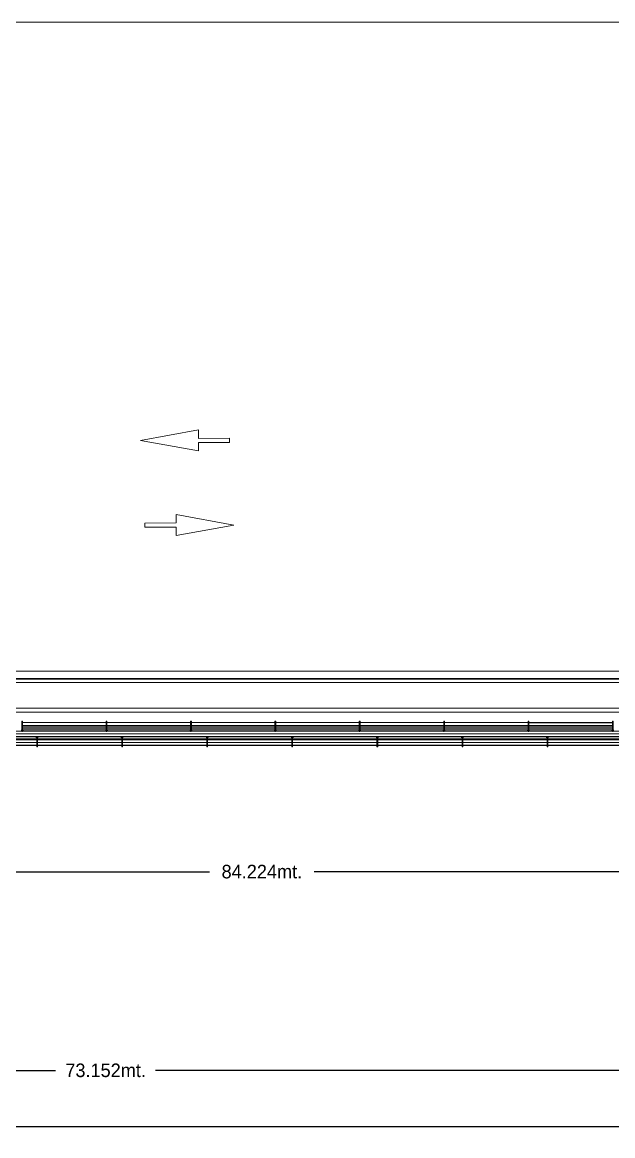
# Model space of a CAD drawing. Header units: metres. Extents: x -55 to 260, y -121 to 64.
# Drawn here: x 131.16 to 152.08, y -115.42 to -75.96 of the extents above; entities that cross this region are included whole.
import ezdxf

# ---------------------------------------------------------------- set-up
doc = ezdxf.new("R2010")
doc.units = ezdxf.units.M
for name, color, linetype, lineweight in [('0-1', 7, 'Continuous', 5), ('31COTAS', 1, 'Continuous', 5), ('46BANQ-1', 253, 'Continuous', 5), ('47VEGET-1', 253, 'Continuous', 5), ('55BARANDAL-1', 253, 'Continuous', 5), ('70LINEA-1', 254, 'Continuous', 5), ('70LINEA-6', 253, 'Continuous', 5)]:
    doc.layers.add(name, color=color, linetype=linetype, lineweight=lineweight)
doc.dimstyles.get("Standard").update_dxf_attribs({"dimtxt": 0.48, "dimasz": 0.18, "dimexe": 0, "dimexo": 0, "dimgap": 0.09, "dimtad": 0, "dimtih": 1, "dimtoh": 1, "dimdec": 3, "dimzin": 0, "dimdsep": 46, "dimtxsty": 'Standard', "dimcen": 0.09, "dimadec": 0, "dimazin": 0, "dimtfac": 1, "dimtdec": 4, "dimtofl": 0, "dimtmove": 0, "dimatfit": 3, "dimfxl": 1, "dimtolj": 1, "dimtzin": 0, "dimarcsym": 0})

# ---------------------------------------------------------------- blocks, each defined once
blk = doc.blocks.new('Street Paint - Arrow - Arrow-V285-A1 _ A700')
at = {"layer": '70LINEA-1'}
for p, q in [((138.657, -93.778), (136.606, -93.403)), ((136.606, -93.403), (136.607, -93.703)), ((136.606, -93.403), (138.657, -93.778)), ((136.606, -93.403), (136.606, -93.403)), ((136.607, -93.703), (135.507, -93.705)), ((135.507, -93.705), (136.607, -93.703)), ((135.507, -93.705), (135.507, -93.85)), ((135.507, -93.705), (135.507, -93.705)), ((135.507, -93.85), (136.607, -93.848)), ((136.607, -93.848), (136.608, -94.153)), ((136.608, -94.153), (138.657, -93.778)), ((138.657, -93.778), (138.657, -93.778))]:
    blk.add_line(p, q, dxfattribs=at)
blk = doc.blocks.new('Street Paint - Arrow - Arrow-V286-A1 _ A700')
at = {"layer": '70LINEA-1'}
for p, q in [((135.349, -90.777), (137.399, -90.401)), ((137.399, -90.402), (135.349, -90.777)), ((137.399, -90.401), (137.399, -90.402)), ((137.399, -90.706), (137.399, -90.402)), ((138.499, -90.704), (137.399, -90.706)), ((137.399, -90.706), (138.499, -90.704)), ((138.499, -90.849), (138.499, -90.704)), ((138.499, -90.704), (138.499, -90.704)), ((135.349, -90.777), (137.4, -91.152)), ((135.349, -90.777), (135.349, -90.777)), ((137.399, -90.851), (138.499, -90.849)), ((137.4, -91.152), (137.399, -90.851))]:
    blk.add_line(p, q, dxfattribs=at)
blk = doc.blocks.new('Railing - Wire Post - Chainlink 2-V326-A1 _ A700')
at = {"layer": '55BARANDAL-1'}
for p, q in [((-0.331, 0.012), (-0.323, 0.012)), ((-0.331, 0.012), (-0.331, -0.013)), ((-0.323, 0.012), (-0.317, 0.012)), ((-0.317, 0.012), (-0.311, 0.012)), ((-0.311, 0.012), (-0.304, 0.012)), ((-0.304, 0.012), (-0.304, -0.013)), ((0.013, 0.012), (-0.304, 0.012)), ((0.013, -0.013), (0.013, 0.012)), ((-0.331, -0.013), (-0.323, -0.013)), ((-0.323, -0.013), (-0.317, -0.013)), ((-0.317, -0.013), (-0.311, -0.013)), ((-0.311, -0.013), (-0.304, -0.013)), ((0.013, -0.013), (-0.304, -0.013))]:
    blk.add_line(p, q, dxfattribs=at)
for radius, start, end in [(0.0301, 206.3748, 2.2872), (0.0301, 206.3748, 2.2872), (0.0301, 2.2872, 148.7371), (0.0301, 2.2872, 148.7371), (0.0251, 45, 150), (0.0251, 45, 150), (0.0251, 90, 148.3274), (0.0251, 270, 90), (0.0251, 0, 44.9925), (0.0251, 0, 44.9925), (0.0251, 315.0075, 0), (0.0251, 315.0075, 0), (0.0301, 336.8856, 2.2872), (0.0301, 336.8856, 2.2872), (0.0301, 336.8856, 2.2872), (0.0301, 336.8856, 2.2872), (0.0301, 336.8856, 2.2872), (0.0301, 336.8856, 2.2872), (0.0301, 336.8856, 2.2872), (0.0301, 336.8856, 2.2872), (0.0301, 336.8856, 2.2872), (0.0301, 336.8856, 2.2872), (0.0301, 2.2872, 16.9322), (0.0301, 2.2872, 16.9322), (0.0301, 2.2872, 16.9322), (0.0301, 2.2872, 16.9322), (0.0301, 2.2872, 16.9322), (0.0301, 2.2872, 16.9322), (0.0301, 2.2872, 16.9322), (0.0301, 2.2872, 16.9322), (0.0301, 2.2872, 16.9322), (0.0301, 2.2872, 16.9322), (0.0251, 210, 315), (0.0251, 210, 315), (0.0251, 211.6726, 270)]:
    blk.add_arc((0, 0), radius, start, end, dxfattribs=at)
blk = doc.blocks.new('Railing - Railing-8511726-A1 _ A700')
at = {"layer": '55BARANDAL-1'}
for p, q in [((240.175, -101.274), (20.175, -101.274)), ((128.681, -101.329), (131.67, -101.329)), ((131.67, -101.38), (128.681, -101.38)), ((128.681, -101.384), (131.67, -101.384)), ((131.695, -101.329), (134.683, -101.329)), ((134.683, -101.38), (131.695, -101.38)), ((131.695, -101.384), (134.683, -101.384)), ((134.708, -101.329), (137.697, -101.329)), ((137.697, -101.38), (134.708, -101.38)), ((134.708, -101.384), (137.697, -101.384)), ((137.722, -101.329), (140.711, -101.329)), ((140.711, -101.38), (137.722, -101.38)), ((137.722, -101.384), (140.711, -101.384)), ((140.736, -101.329), (143.724, -101.329)), ((143.724, -101.38), (140.736, -101.38)), ((140.736, -101.384), (143.724, -101.384)), ((143.749, -101.329), (146.738, -101.329)), ((146.738, -101.38), (143.749, -101.38)), ((143.749, -101.384), (146.738, -101.384)), ((146.763, -101.329), (149.752, -101.329)), ((149.752, -101.38), (146.763, -101.38)), ((146.763, -101.384), (149.752, -101.384)), ((149.777, -101.329), (152.766, -101.329)), ((152.766, -101.38), (149.777, -101.38)), ((149.777, -101.384), (152.766, -101.384)), ((131.67, -101.48), (128.681, -101.48)), ((128.681, -101.484), (131.67, -101.484)), ((131.67, -101.58), (128.681, -101.58)), ((128.681, -101.584), (131.67, -101.584)), ((134.683, -101.48), (131.695, -101.48)), ((131.695, -101.484), (134.683, -101.484)), ((134.683, -101.58), (131.695, -101.58)), ((131.695, -101.584), (134.683, -101.584)), ((137.697, -101.48), (134.708, -101.48)), ((134.708, -101.484), (137.697, -101.484)), ((137.697, -101.58), (134.708, -101.58)), ((134.708, -101.584), (137.697, -101.584)), ((140.711, -101.48), (137.722, -101.48)), ((137.722, -101.484), (140.711, -101.484)), ((140.711, -101.58), (137.722, -101.58)), ((137.722, -101.584), (140.711, -101.584)), ((143.724, -101.48), (140.736, -101.48)), ((140.736, -101.484), (143.724, -101.484)), ((143.724, -101.58), (140.736, -101.58)), ((140.736, -101.584), (143.724, -101.584)), ((146.738, -101.48), (143.749, -101.48)), ((143.749, -101.484), (146.738, -101.484)), ((146.738, -101.58), (143.749, -101.58)), ((143.749, -101.584), (146.738, -101.584)), ((149.752, -101.48), (146.763, -101.48)), ((146.763, -101.484), (149.752, -101.484)), ((149.752, -101.58), (146.763, -101.58)), ((146.763, -101.584), (149.752, -101.584)), ((152.766, -101.48), (149.777, -101.48)), ((149.777, -101.484), (152.766, -101.484)), ((152.766, -101.58), (149.777, -101.58)), ((149.777, -101.584), (152.766, -101.584))]:
    blk.add_line(p, q, dxfattribs=at)
at = {"rotation": 90}
for p in [(131.682, -101.302), (134.696, -101.302), (137.71, -101.302), (140.723, -101.302), (143.737, -101.302), (146.751, -101.302), (149.764, -101.302)]:
    blk.add_blockref('Railing - Wire Post - Chainlink 2-V326-A1 _ A700', p, dxfattribs=at)
blk = doc.blocks.new('Practice Rain Ditch - Practice Rain Ditch-8556337-A1 _ A700')
at = {"layer": '70LINEA-1'}
for p, q in [((20.175, -99.21), (191.593, -99.212)), ((191.593, -99.227), (20.175, -99.258)), ((191.593, -99.362), (20.175, -99.36)), ((195.315, -100.262), (20.175, -100.26)), ((195.315, -100.412), (20.175, -100.41))]:
    blk.add_line(p, q, dxfattribs=at)
blk = doc.blocks.new('Railing - Wire Post - Chainlink 2-V365-A1 _ A700')
at = {"layer": '55BARANDAL-1'}
for p, q in [((-0.331, 0.012), (-0.317, 0.012)), ((-0.331, 0.012), (-0.331, -0.013)), ((-0.317, 0.012), (-0.311, 0.012)), ((-0.311, 0.012), (-0.304, 0.012)), ((-0.304, 0.012), (-0.304, -0.013)), ((0.013, 0.012), (-0.304, 0.012)), ((0.013, -0.013), (0.013, 0.012)), ((-0.331, -0.013), (-0.317, -0.013)), ((-0.317, -0.013), (-0.311, -0.013)), ((-0.311, -0.013), (-0.304, -0.013)), ((0.013, -0.013), (-0.304, -0.013))]:
    blk.add_line(p, q, dxfattribs=at)
for radius, start, end in [(0.0301, 206.3748, 2.2872), (0.0301, 206.3748, 2.2872), (0.0301, 2.2872, 148.7371), (0.0301, 2.2872, 148.7371), (0.0251, 0, 150), (0.0251, 0, 150), (0.0251, 210, 0), (0.0251, 210, 0), (0.0251, 90, 148.3274), (0.0251, 270, 90), (0.0301, 336.8856, 2.2872), (0.0301, 336.8856, 2.2872), (0.0301, 336.8856, 2.2872), (0.0301, 336.8856, 2.2872), (0.0301, 336.8856, 2.2872), (0.0301, 336.8856, 2.2872), (0.0301, 336.8856, 2.2872), (0.0301, 336.8856, 2.2872), (0.0301, 336.8856, 2.2872), (0.0301, 2.2872, 16.9322), (0.0301, 2.2872, 16.9322), (0.0301, 2.2872, 16.9322), (0.0301, 2.2872, 16.9322), (0.0301, 2.2872, 16.9322), (0.0301, 2.2872, 16.9322), (0.0301, 2.2872, 16.9322), (0.0301, 2.2872, 16.9322), (0.0301, 2.2872, 16.9322), (0.0251, 211.6726, 270)]:
    blk.add_arc((0, 0), radius, start, end, dxfattribs=at)
blk = doc.blocks.new('Railing - Wire Post - Chainlink 2-V378-A1 _ A700')
at = {"layer": '55BARANDAL-1'}
for p, q in [((-0.331, 0.012), (-0.317, 0.012)), ((-0.331, 0.012), (-0.331, -0.013)), ((-0.317, 0.012), (-0.311, 0.012)), ((-0.311, 0.012), (-0.304, 0.012)), ((-0.304, 0.012), (-0.304, -0.013)), ((0.013, 0.012), (-0.304, 0.012)), ((0.013, -0.013), (0.013, 0.012)), ((-0.331, -0.013), (-0.317, -0.013)), ((-0.317, -0.013), (-0.311, -0.013)), ((-0.311, -0.013), (-0.304, -0.013)), ((0.013, -0.013), (-0.304, -0.013))]:
    blk.add_line(p, q, dxfattribs=at)
for radius, start, end in [(0.0301, 206.3748, 2.2872), (0.0301, 206.3748, 2.2872), (0.0301, 2.2872, 148.7371), (0.0301, 2.2872, 148.7371), (0.0251, 0, 150), (0.0251, 0, 150), (0.0251, 210, 0), (0.0251, 90, 148.3274), (0.0251, 270, 90), (0.0251, 330, 0), (0.0301, 336.8856, 2.2872), (0.0301, 336.8856, 2.2872), (0.0301, 336.8856, 2.2872), (0.0301, 336.8856, 2.2872), (0.0301, 336.8856, 2.2872), (0.0301, 336.8856, 2.2872), (0.0301, 336.8856, 2.2872), (0.0301, 336.8856, 2.2872), (0.0301, 336.8856, 2.2872), (0.0301, 2.2872, 16.9322), (0.0301, 2.2872, 16.9322), (0.0301, 2.2872, 16.9322), (0.0301, 2.2872, 16.9322), (0.0301, 2.2872, 16.9322), (0.0301, 2.2872, 16.9322), (0.0301, 2.2872, 16.9322), (0.0301, 2.2872, 16.9322), (0.0301, 2.2872, 16.9322), (0.0251, 216.8332, 270), (0.0251, 225, 315)]:
    blk.add_arc((0, 0), radius, start, end, dxfattribs=at)
blk = doc.blocks.new('Railing - Railing-8574736-A1 _ A700')
at = {"layer": '55BARANDAL-1'}
for p, q in [((134.135, -100.776), (131.172, -100.776)), ((131.172, -100.78), (134.135, -100.78)), ((134.135, -100.876), (131.172, -100.876)), ((131.172, -100.88), (134.135, -100.88)), ((134.135, -100.976), (131.172, -100.976)), ((131.172, -100.98), (134.135, -100.98)), ((137.124, -100.776), (134.16, -100.776)), ((134.16, -100.78), (137.124, -100.78)), ((137.124, -100.876), (134.16, -100.876)), ((134.16, -100.88), (137.124, -100.88)), ((137.124, -100.976), (134.16, -100.976)), ((134.16, -100.98), (137.124, -100.98)), ((140.112, -100.776), (137.15, -100.776)), ((137.15, -100.78), (140.112, -100.78)), ((140.112, -100.876), (137.15, -100.876)), ((137.15, -100.88), (140.112, -100.88)), ((140.112, -100.976), (137.15, -100.976)), ((137.15, -100.98), (140.112, -100.98)), ((143.1, -100.776), (140.137, -100.776)), ((140.137, -100.78), (143.1, -100.78)), ((143.1, -100.876), (140.137, -100.876)), ((140.137, -100.88), (143.1, -100.88)), ((143.1, -100.976), (140.137, -100.976)), ((140.137, -100.98), (143.1, -100.98)), ((146.088, -100.776), (143.125, -100.776)), ((143.125, -100.78), (146.088, -100.78)), ((146.088, -100.876), (143.125, -100.876)), ((143.125, -100.88), (146.088, -100.88)), ((146.088, -100.976), (143.125, -100.976)), ((143.125, -100.98), (146.088, -100.98)), ((149.076, -100.777), (146.113, -100.776)), ((146.113, -100.78), (149.076, -100.781)), ((149.076, -100.877), (146.113, -100.876)), ((146.113, -100.88), (149.076, -100.881)), ((149.076, -100.977), (146.113, -100.976)), ((146.113, -100.98), (149.076, -100.981)), ((152.064, -100.777), (149.101, -100.777)), ((149.101, -100.781), (152.064, -100.781)), ((152.064, -100.877), (149.101, -100.877)), ((149.101, -100.881), (152.064, -100.881)), ((152.064, -100.977), (149.101, -100.977)), ((149.101, -100.981), (152.064, -100.981)), ((-33.162, -101.076), (229.742, -101.091)), ((134.135, -101.03), (131.172, -101.03)), ((137.124, -101.03), (134.16, -101.03)), ((140.112, -101.031), (137.15, -101.03)), ((143.1, -101.031), (140.137, -101.031)), ((146.088, -101.031), (143.125, -101.031)), ((149.076, -101.031), (146.113, -101.031)), ((152.064, -101.031), (149.101, -101.031))]:
    blk.add_line(p, q, dxfattribs=at)
at = {"extrusion": (0, 0, -1), "zscale": -1, "rotation": 270.0033261339385}
for name, p in [('Railing - Wire Post - Chainlink 2-V365-A1 _ A700', (-131.16, -101.058)), ('Railing - Wire Post - Chainlink 2-V365-A1 _ A700', (-134.148, -101.058)), ('Railing - Wire Post - Chainlink 2-V378-A1 _ A700', (-137.136, -101.058)), ('Railing - Wire Post - Chainlink 2-V365-A1 _ A700', (-140.124, -101.058)), ('Railing - Wire Post - Chainlink 2-V365-A1 _ A700', (-143.112, -101.058)), ('Railing - Wire Post - Chainlink 2-V365-A1 _ A700', (-146.1, -101.058)), ('Railing - Wire Post - Chainlink 2-V365-A1 _ A700', (-149.089, -101.059)), ('Railing - Wire Post - Chainlink 2-V365-A1 _ A700', (-152.077, -101.059))]:
    blk.add_blockref(name, p, dxfattribs=at)
blk = doc.blocks.new('22011_AR_rvt-1-A1 _ A700')
at = {"layer": '46BANQ-1'}
for p, q in [((130.172, -75.96), (140.172, -75.96)), ((140.172, -75.96), (150.172, -75.96)), ((150.172, -75.96), (160.172, -75.96)), ((140.172, -98.96), (130.172, -98.96)), ((150.172, -98.96), (140.172, -98.96)), ((160.172, -98.96), (150.172, -98.96))]:
    blk.add_line(p, q, dxfattribs=at)
at = {"layer": '70LINEA-1'}
for p, q in [((166.624, -75.96), (16.256, -75.96)), ((20.175, -98.96), (191.589, -98.96)), ((131.172, -100.927), (134.135, -100.927)), ((134.16, -100.927), (137.124, -100.927)), ((137.15, -100.927), (140.112, -100.927)), ((140.137, -100.927), (143.1, -100.927)), ((143.125, -100.927), (146.088, -100.927)), ((146.113, -100.927), (149.076, -100.928)), ((149.101, -100.928), (152.064, -100.928)), ((195.535, -101.184), (20.175, -101.174))]:
    blk.add_line(p, q, dxfattribs=at)
at = {"layer": '47VEGET-1'}
for name in ['Street Paint - Arrow - Arrow-V286-A1 _ A700', 'Street Paint - Arrow - Arrow-V285-A1 _ A700']:
    blk.add_blockref(name, (0, 0), dxfattribs=at)
at = {"layer": '55BARANDAL-1'}
for name in ['Railing - Railing-8574736-A1 _ A700', 'Railing - Railing-8511726-A1 _ A700']:
    blk.add_blockref(name, (0, 0), dxfattribs=at)
at = {"layer": '70LINEA-6'}
blk.add_blockref('Practice Rain Ditch - Practice Rain Ditch-8556337-A1 _ A700', (0, 0), dxfattribs=at)
blk = doc.blocks.new('Railing - Wire Post - Chainlink 2-V697-A1 _ A700')
at = {"layer": '55BARANDAL-1'}
for p, q in [((-0.331, 0.012), (-0.317, 0.012)), ((-0.331, 0.012), (-0.331, -0.013)), ((-0.317, 0.012), (-0.311, 0.012)), ((-0.311, 0.012), (-0.304, 0.012)), ((-0.304, 0.012), (-0.304, -0.013)), ((0.013, 0.012), (-0.304, 0.012)), ((0.013, -0.013), (0.013, 0.012)), ((-0.331, -0.013), (-0.317, -0.013)), ((-0.317, -0.013), (-0.311, -0.013)), ((-0.311, -0.013), (-0.304, -0.013)), ((0.013, -0.013), (-0.304, -0.013))]:
    blk.add_line(p, q, dxfattribs=at)
for radius, start, end in [(0.0301, 206.3748, 2.2872), (0.0301, 206.3748, 2.2872), (0.0301, 2.2872, 148.7371), (0.0301, 2.2872, 148.7371), (0.0251, 45, 150), (0.0251, 45, 150), (0.0251, 90, 148.3274), (0.0251, 270, 90), (0.0251, 0, 44.9925), (0.0251, 0, 44.9925), (0.0251, 315.0075, 0), (0.0251, 315.0075, 0), (0.0301, 336.8856, 2.2872), (0.0301, 336.8856, 2.2872), (0.0301, 336.8856, 2.2872), (0.0301, 336.8856, 2.2872), (0.0301, 336.8856, 2.2872), (0.0301, 336.8856, 2.2872), (0.0301, 336.8856, 2.2872), (0.0301, 336.8856, 2.2872), (0.0301, 336.8856, 2.2872), (0.0301, 336.8856, 2.2872), (0.0301, 2.2872, 16.9322), (0.0301, 2.2872, 16.9322), (0.0301, 2.2872, 16.9322), (0.0301, 2.2872, 16.9322), (0.0301, 2.2872, 16.9322), (0.0301, 2.2872, 16.9322), (0.0301, 2.2872, 16.9322), (0.0301, 2.2872, 16.9322), (0.0301, 2.2872, 16.9322), (0.0301, 2.2872, 16.9322), (0.0251, 210, 315), (0.0251, 210, 315), (0.0251, 211.6726, 270)]:
    blk.add_arc((0, 0), radius, start, end, dxfattribs=at)
blk = doc.blocks.new('Railing - Railing-V701-A1 _ A700')
at = {"layer": '55BARANDAL-1'}
for p, q in [((240.175, -101.274), (20.175, -101.274)), ((128.681, -101.329), (131.67, -101.329)), ((131.67, -101.38), (128.681, -101.38)), ((128.681, -101.384), (131.67, -101.384)), ((131.695, -101.329), (134.683, -101.329)), ((134.683, -101.38), (131.695, -101.38)), ((131.695, -101.384), (134.683, -101.384)), ((134.708, -101.329), (137.697, -101.329)), ((137.697, -101.38), (134.708, -101.38)), ((134.708, -101.384), (137.697, -101.384)), ((137.722, -101.329), (140.711, -101.329)), ((140.711, -101.38), (137.722, -101.38)), ((137.722, -101.384), (140.711, -101.384)), ((140.736, -101.329), (143.724, -101.329)), ((143.724, -101.38), (140.736, -101.38)), ((140.736, -101.384), (143.724, -101.384)), ((143.749, -101.329), (146.738, -101.329)), ((146.738, -101.38), (143.749, -101.38)), ((143.749, -101.384), (146.738, -101.384)), ((146.763, -101.329), (149.752, -101.329)), ((149.752, -101.38), (146.763, -101.38)), ((146.763, -101.384), (149.752, -101.384)), ((149.777, -101.329), (152.766, -101.329)), ((152.766, -101.38), (149.777, -101.38)), ((149.777, -101.384), (152.766, -101.384)), ((131.67, -101.48), (128.681, -101.48)), ((128.681, -101.484), (131.67, -101.484)), ((131.67, -101.58), (128.681, -101.58)), ((128.681, -101.584), (131.67, -101.584)), ((134.683, -101.48), (131.695, -101.48)), ((131.695, -101.484), (134.683, -101.484)), ((134.683, -101.58), (131.695, -101.58)), ((131.695, -101.584), (134.683, -101.584)), ((137.697, -101.48), (134.708, -101.48)), ((134.708, -101.484), (137.697, -101.484)), ((137.697, -101.58), (134.708, -101.58)), ((134.708, -101.584), (137.697, -101.584)), ((140.711, -101.48), (137.722, -101.48)), ((137.722, -101.484), (140.711, -101.484)), ((140.711, -101.58), (137.722, -101.58)), ((137.722, -101.584), (140.711, -101.584)), ((143.724, -101.48), (140.736, -101.48)), ((140.736, -101.484), (143.724, -101.484)), ((143.724, -101.58), (140.736, -101.58)), ((140.736, -101.584), (143.724, -101.584)), ((146.738, -101.48), (143.749, -101.48)), ((143.749, -101.484), (146.738, -101.484)), ((146.738, -101.58), (143.749, -101.58)), ((143.749, -101.584), (146.738, -101.584)), ((149.752, -101.48), (146.763, -101.48)), ((146.763, -101.484), (149.752, -101.484)), ((149.752, -101.58), (146.763, -101.58)), ((146.763, -101.584), (149.752, -101.584)), ((152.766, -101.48), (149.777, -101.48)), ((149.777, -101.484), (152.766, -101.484)), ((152.766, -101.58), (149.777, -101.58)), ((149.777, -101.584), (152.766, -101.584))]:
    blk.add_line(p, q, dxfattribs=at)
at = {"rotation": 90}
for p in [(131.682, -101.302), (134.696, -101.302), (137.71, -101.302), (140.723, -101.302), (143.737, -101.302), (146.751, -101.302), (149.764, -101.302)]:
    blk.add_blockref('Railing - Wire Post - Chainlink 2-V697-A1 _ A700', p, dxfattribs=at)
blk = doc.blocks.new('Practice Rain Ditch - Practice Rain Ditch-V706-A1 _ A700')
at = {"layer": '70LINEA-1'}
for p, q in [((20.175, -99.21), (191.593, -99.212)), ((191.593, -99.227), (20.175, -99.258)), ((191.593, -99.362), (20.175, -99.36)), ((195.315, -100.262), (20.175, -100.26)), ((195.315, -100.412), (20.175, -100.41))]:
    blk.add_line(p, q, dxfattribs=at)
blk = doc.blocks.new('Railing - Wire Post - Chainlink 2-V739-A1 _ A700')
at = {"layer": '55BARANDAL-1'}
for p, q in [((-0.331, 0.012), (-0.323, 0.012)), ((-0.331, 0.012), (-0.331, -0.013)), ((-0.323, 0.012), (-0.317, 0.012)), ((-0.317, 0.012), (-0.311, 0.012)), ((-0.311, 0.012), (-0.304, 0.012)), ((-0.304, 0.012), (-0.304, -0.013)), ((0.013, 0.012), (-0.304, 0.012)), ((0.013, -0.013), (0.013, 0.012)), ((-0.331, -0.013), (-0.323, -0.013)), ((-0.323, -0.013), (-0.317, -0.013)), ((-0.317, -0.013), (-0.311, -0.013)), ((-0.311, -0.013), (-0.304, -0.013)), ((0.013, -0.013), (-0.304, -0.013))]:
    blk.add_line(p, q, dxfattribs=at)
for radius, start, end in [(0.0301, 206.3748, 2.2872), (0.0301, 206.3748, 2.2872), (0.0301, 2.2872, 148.7371), (0.0301, 2.2872, 148.7371), (0.0251, 0, 150), (0.0251, 0, 150), (0.0251, 210, 0), (0.0251, 210, 0), (0.0251, 90, 148.3274), (0.0251, 270, 90), (0.0301, 336.8856, 2.2872), (0.0301, 336.8856, 2.2872), (0.0301, 336.8856, 2.2872), (0.0301, 336.8856, 2.2872), (0.0301, 336.8856, 2.2872), (0.0301, 336.8856, 2.2872), (0.0301, 336.8856, 2.2872), (0.0301, 336.8856, 2.2872), (0.0301, 336.8856, 2.2872), (0.0301, 2.2872, 16.9322), (0.0301, 2.2872, 16.9322), (0.0301, 2.2872, 16.9322), (0.0301, 2.2872, 16.9322), (0.0301, 2.2872, 16.9322), (0.0301, 2.2872, 16.9322), (0.0301, 2.2872, 16.9322), (0.0301, 2.2872, 16.9322), (0.0301, 2.2872, 16.9322), (0.0251, 211.6726, 270)]:
    blk.add_arc((0, 0), radius, start, end, dxfattribs=at)
blk = doc.blocks.new('Railing - Wire Post - Chainlink 2-V752-A1 _ A700')
at = {"layer": '55BARANDAL-1'}
for p, q in [((-0.331, 0.012), (-0.323, 0.012)), ((-0.331, 0.012), (-0.331, -0.013)), ((-0.323, 0.012), (-0.317, 0.012)), ((-0.317, 0.012), (-0.311, 0.012)), ((-0.311, 0.012), (-0.304, 0.012)), ((-0.304, 0.012), (-0.304, -0.013)), ((0.013, 0.012), (-0.304, 0.012)), ((0.013, -0.013), (0.013, 0.012)), ((-0.331, -0.013), (-0.323, -0.013)), ((-0.323, -0.013), (-0.317, -0.013)), ((-0.317, -0.013), (-0.311, -0.013)), ((-0.311, -0.013), (-0.304, -0.013)), ((0.013, -0.013), (-0.304, -0.013))]:
    blk.add_line(p, q, dxfattribs=at)
for radius, start, end in [(0.0301, 206.3748, 2.2872), (0.0301, 206.3748, 2.2872), (0.0301, 2.2872, 148.7371), (0.0301, 2.2872, 148.7371), (0.0251, 0, 150), (0.0251, 0, 150), (0.0251, 210, 0), (0.0251, 90, 148.3274), (0.0251, 270, 90), (0.0251, 330, 0), (0.0301, 336.8856, 2.2872), (0.0301, 336.8856, 2.2872), (0.0301, 336.8856, 2.2872), (0.0301, 336.8856, 2.2872), (0.0301, 336.8856, 2.2872), (0.0301, 336.8856, 2.2872), (0.0301, 336.8856, 2.2872), (0.0301, 336.8856, 2.2872), (0.0301, 336.8856, 2.2872), (0.0301, 2.2872, 16.9322), (0.0301, 2.2872, 16.9322), (0.0301, 2.2872, 16.9322), (0.0301, 2.2872, 16.9322), (0.0301, 2.2872, 16.9322), (0.0301, 2.2872, 16.9322), (0.0301, 2.2872, 16.9322), (0.0301, 2.2872, 16.9322), (0.0301, 2.2872, 16.9322), (0.0251, 216.8332, 270), (0.0251, 225, 315)]:
    blk.add_arc((0, 0), radius, start, end, dxfattribs=at)
blk = doc.blocks.new('Railing - Railing-V756-A1 _ A700')
at = {"layer": '55BARANDAL-1'}
for p, q in [((134.135, -100.776), (131.172, -100.776)), ((131.172, -100.78), (134.135, -100.78)), ((134.135, -100.876), (131.172, -100.876)), ((131.172, -100.88), (134.135, -100.88)), ((134.135, -100.976), (131.172, -100.976)), ((131.172, -100.98), (134.135, -100.98)), ((137.124, -100.776), (134.16, -100.776)), ((134.16, -100.78), (137.124, -100.78)), ((137.124, -100.876), (134.16, -100.876)), ((134.16, -100.88), (137.124, -100.88)), ((137.124, -100.976), (134.16, -100.976)), ((134.16, -100.98), (137.124, -100.98)), ((140.112, -100.776), (137.15, -100.776)), ((137.15, -100.78), (140.112, -100.78)), ((140.112, -100.876), (137.15, -100.876)), ((137.15, -100.88), (140.112, -100.88)), ((140.112, -100.976), (137.15, -100.976)), ((137.15, -100.98), (140.112, -100.98)), ((143.1, -100.776), (140.137, -100.776)), ((140.137, -100.78), (143.1, -100.78)), ((143.1, -100.876), (140.137, -100.876)), ((140.137, -100.88), (143.1, -100.88)), ((143.1, -100.976), (140.137, -100.976)), ((140.137, -100.98), (143.1, -100.98)), ((146.088, -100.776), (143.125, -100.776)), ((143.125, -100.78), (146.088, -100.78)), ((146.088, -100.876), (143.125, -100.876)), ((143.125, -100.88), (146.088, -100.88)), ((146.088, -100.976), (143.125, -100.976)), ((143.125, -100.98), (146.088, -100.98)), ((149.076, -100.777), (146.113, -100.776)), ((146.113, -100.78), (149.076, -100.781)), ((149.076, -100.877), (146.113, -100.876)), ((146.113, -100.88), (149.076, -100.881)), ((149.076, -100.977), (146.113, -100.976)), ((146.113, -100.98), (149.076, -100.981)), ((152.064, -100.777), (149.101, -100.777)), ((149.101, -100.781), (152.064, -100.781)), ((152.064, -100.877), (149.101, -100.877)), ((149.101, -100.881), (152.064, -100.881)), ((152.064, -100.977), (149.101, -100.977)), ((149.101, -100.981), (152.064, -100.981)), ((-33.162, -101.076), (229.742, -101.091)), ((134.135, -101.03), (131.172, -101.03)), ((137.124, -101.03), (134.16, -101.03)), ((140.112, -101.031), (137.15, -101.03)), ((143.1, -101.031), (140.137, -101.031)), ((146.088, -101.031), (143.125, -101.031)), ((149.076, -101.031), (146.113, -101.031)), ((152.064, -101.031), (149.101, -101.031))]:
    blk.add_line(p, q, dxfattribs=at)
at = {"extrusion": (0, 0, -1), "zscale": -1, "rotation": 270.0033261339385}
for name, p in [('Railing - Wire Post - Chainlink 2-V739-A1 _ A700', (-131.16, -101.058)), ('Railing - Wire Post - Chainlink 2-V739-A1 _ A700', (-134.148, -101.058)), ('Railing - Wire Post - Chainlink 2-V752-A1 _ A700', (-137.136, -101.058)), ('Railing - Wire Post - Chainlink 2-V739-A1 _ A700', (-140.124, -101.058)), ('Railing - Wire Post - Chainlink 2-V739-A1 _ A700', (-143.112, -101.058)), ('Railing - Wire Post - Chainlink 2-V739-A1 _ A700', (-146.1, -101.058)), ('Railing - Wire Post - Chainlink 2-V739-A1 _ A700', (-149.089, -101.059)), ('Railing - Wire Post - Chainlink 2-V739-A1 _ A700', (-152.077, -101.059))]:
    blk.add_blockref(name, p, dxfattribs=at)
blk = doc.blocks.new('22011_AR_rvt-2-A1 _ A700')
at = {"layer": '46BANQ-1'}
for p, q in [((130.172, -75.96), (140.172, -75.96)), ((140.172, -75.96), (150.172, -75.96)), ((150.172, -75.96), (160.172, -75.96)), ((140.172, -98.96), (130.172, -98.96)), ((150.172, -98.96), (140.172, -98.96)), ((160.172, -98.96), (150.172, -98.96))]:
    blk.add_line(p, q, dxfattribs=at)
at = {"layer": '70LINEA-1'}
for p, q in [((166.624, -75.96), (16.256, -75.96)), ((20.175, -98.96), (191.589, -98.96)), ((131.172, -100.927), (134.135, -100.927)), ((134.16, -100.927), (137.124, -100.927)), ((137.15, -100.927), (140.112, -100.927)), ((140.137, -100.927), (143.1, -100.927)), ((143.125, -100.927), (146.088, -100.927)), ((146.113, -100.927), (149.076, -100.928)), ((149.101, -100.928), (152.064, -100.928)), ((195.535, -101.184), (20.175, -101.174))]:
    blk.add_line(p, q, dxfattribs=at)
at = {"layer": '47VEGET-1'}
for name in ['Street Paint - Arrow - Arrow-V286-A1 _ A700', 'Street Paint - Arrow - Arrow-V285-A1 _ A700']:
    blk.add_blockref(name, (0, 0), dxfattribs=at)
at = {"layer": '55BARANDAL-1'}
for name in ['Railing - Railing-V756-A1 _ A700', 'Railing - Railing-V701-A1 _ A700']:
    blk.add_blockref(name, (0, 0), dxfattribs=at)
at = {"layer": '70LINEA-6'}
blk.add_blockref('Practice Rain Ditch - Practice Rain Ditch-V706-A1 _ A700', (0, 0), dxfattribs=at)
blk = doc.blocks.new('DIMBLOCK29-A1 _ A700')
at = {"layer": '31COTAS', "color": 0, "lineweight": -2}
for p, q in [((97.536, -105.835), (97.536, -106.062)), ((97.716, -106.062), (137.798, -106.062)), ((181.58, -106.062), (141.498, -106.062)), ((181.76, -105.835), (181.76, -106.062))]:
    blk.add_line(p, q, dxfattribs=at)
at = {"layer": '31COTAS', "color": 0}
for points in [[(97.716, -106.032), (97.716, -106.092), (97.536, -106.062)], [(181.58, -106.092), (181.58, -106.032), (181.76, -106.062)]]:
    blk.add_solid(points, dxfattribs=at)
at = {"layer": 'Defpoints', "color": 0}
for p in [(97.536, -105.835), (181.76, -105.835), (181.76, -106.062)]:
    blk.add_point(p, dxfattribs=at)
at = {"layer": '31COTAS', "color": 0, "insert": (139.648, -106.062), "char_height": 0.48, "attachment_point": 5}
blk.add_mtext('\\A1;84.224mt.', dxfattribs=at)
blk = doc.blocks.new('DIMBLOCK33-A1 _ A700')
at = {"layer": '31COTAS', "color": 0, "lineweight": -2}
for p, q in [((-12.192, -114.479), (-12.192, -115.104)), ((-12.012, -115.104), (89.39, -115.104)), ((194.892, -115.104), (93.49, -115.104)), ((195.072, -114.878), (195.072, -115.104))]:
    blk.add_line(p, q, dxfattribs=at)
at = {"layer": '31COTAS', "color": 0}
for points in [[(-12.012, -115.074), (-12.012, -115.134), (-12.192, -115.104)], [(194.892, -115.134), (194.892, -115.074), (195.072, -115.104)]]:
    blk.add_solid(points, dxfattribs=at)
at = {"layer": 'Defpoints', "color": 0}
for p in [(-12.192, -114.479), (195.072, -114.878), (195.072, -115.104)]:
    blk.add_point(p, dxfattribs=at)
at = {"layer": '31COTAS', "color": 0, "insert": (91.44, -115.104), "char_height": 0.48, "attachment_point": 5}
blk.add_mtext('\\A1;207.264mt.', dxfattribs=at)
blk = doc.blocks.new('DIMBLOCK44-A1 _ A700')
at = {"layer": '31COTAS', "color": 0, "lineweight": -2}
for p, q in [((97.536, -112.878), (97.536, -113.104)), ((97.716, -113.104), (132.342, -113.104)), ((170.508, -113.104), (135.882, -113.104)), ((170.688, -112.878), (170.688, -113.104))]:
    blk.add_line(p, q, dxfattribs=at)
at = {"layer": '31COTAS', "color": 0}
for points in [[(97.716, -113.074), (97.716, -113.134), (97.536, -113.104)], [(170.508, -113.134), (170.508, -113.074), (170.688, -113.104)]]:
    blk.add_solid(points, dxfattribs=at)
at = {"layer": 'Defpoints', "color": 0}
for p in [(97.536, -112.878), (170.688, -112.878), (170.688, -113.104)]:
    blk.add_point(p, dxfattribs=at)
at = {"layer": '31COTAS', "color": 0, "insert": (134.112, -113.104), "char_height": 0.48, "attachment_point": 5}
blk.add_mtext('\\A1;73.152mt.', dxfattribs=at)

msp = doc.modelspace()

# ---------------------------------------------------------------- block references
at = {"layer": '0-1'}
for name in ['22011_AR_rvt-2-A1 _ A700', '22011_AR_rvt-1-A1 _ A700']:
    msp.add_blockref(name, (0, 0), dxfattribs=at)

# ---------------------------------------------------------------- dimensions: what is measured, and where the dimension line sits
at = {"layer": '31COTAS'}
for base, p1, p2, picture, middle in [((181.76, -106.0616), (97.536, -105.8353), (181.76, -105.8353), 'DIMBLOCK29-A1 _ A700', (139.648, -106.0616)), ((170.688, -113.104), (97.536, -112.8778), (170.688, -112.8778), 'DIMBLOCK44-A1 _ A700', (134.112, -113.104)), ((195.072, -115.104), (-12.192, -114.4785), (195.072, -114.8778), 'DIMBLOCK33-A1 _ A700', (91.44, -115.104))]:
    dim = msp.add_linear_dim(base=base, p1=p1, p2=p2, dimstyle='Standard', override={"dimpost": 'mt.'}, dxfattribs=at)
    dim.commit()
    dim.dimension.update_dxf_attribs({"geometry": picture, "text_midpoint": middle})

doc.saveas('drawing.dxf')
